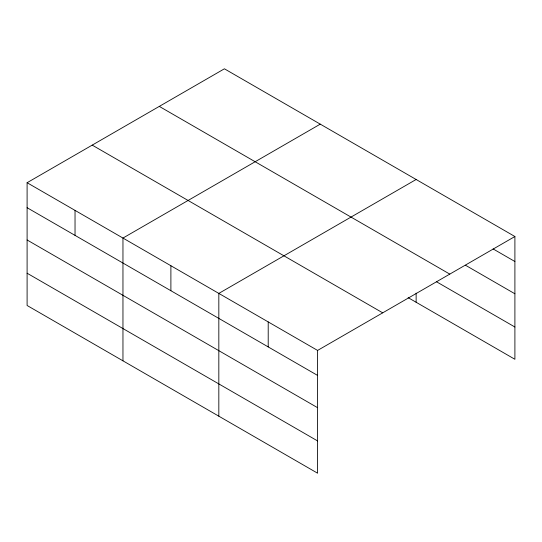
<?xml version="1.0" encoding="UTF-8"?>
<svg xmlns="http://www.w3.org/2000/svg" width="542" height="542" viewBox="0 0 542 542"><rect width="100%" height="100%" fill="white"/><g stroke="black" fill="none" stroke-linecap="round" stroke-linejoin="round"><path stroke-width="0.81" d="M317.592 407.686L317.592 350.43L27.1 182.715L27.1 305.485L317.592 473.2L317.592 407.686L27.1 239.977M408.146 297.653L514.9 359.285L514.9 236.515L224.408 68.8L27.1 182.715M320.268 124.145L122.959 238.06L122.959 360.83M416.134 179.49L218.826 293.405L218.826 416.175M317.592 350.43L514.9 236.515M493.112 248.927L514.9 261.508M465.517 265.262L514.9 293.778M159.294 106.395L449.785 274.11M436.466 281.738L514.9 327.016M92.215 145.12L382.706 312.836M27.1 207.708L317.592 375.423M27.1 273.215L317.592 440.931M416.134 293.161L416.134 302.26M268.209 321.921L268.209 346.914M170.893 265.736L170.893 290.729M75.033 210.391L75.033 235.384"/></g></svg>
